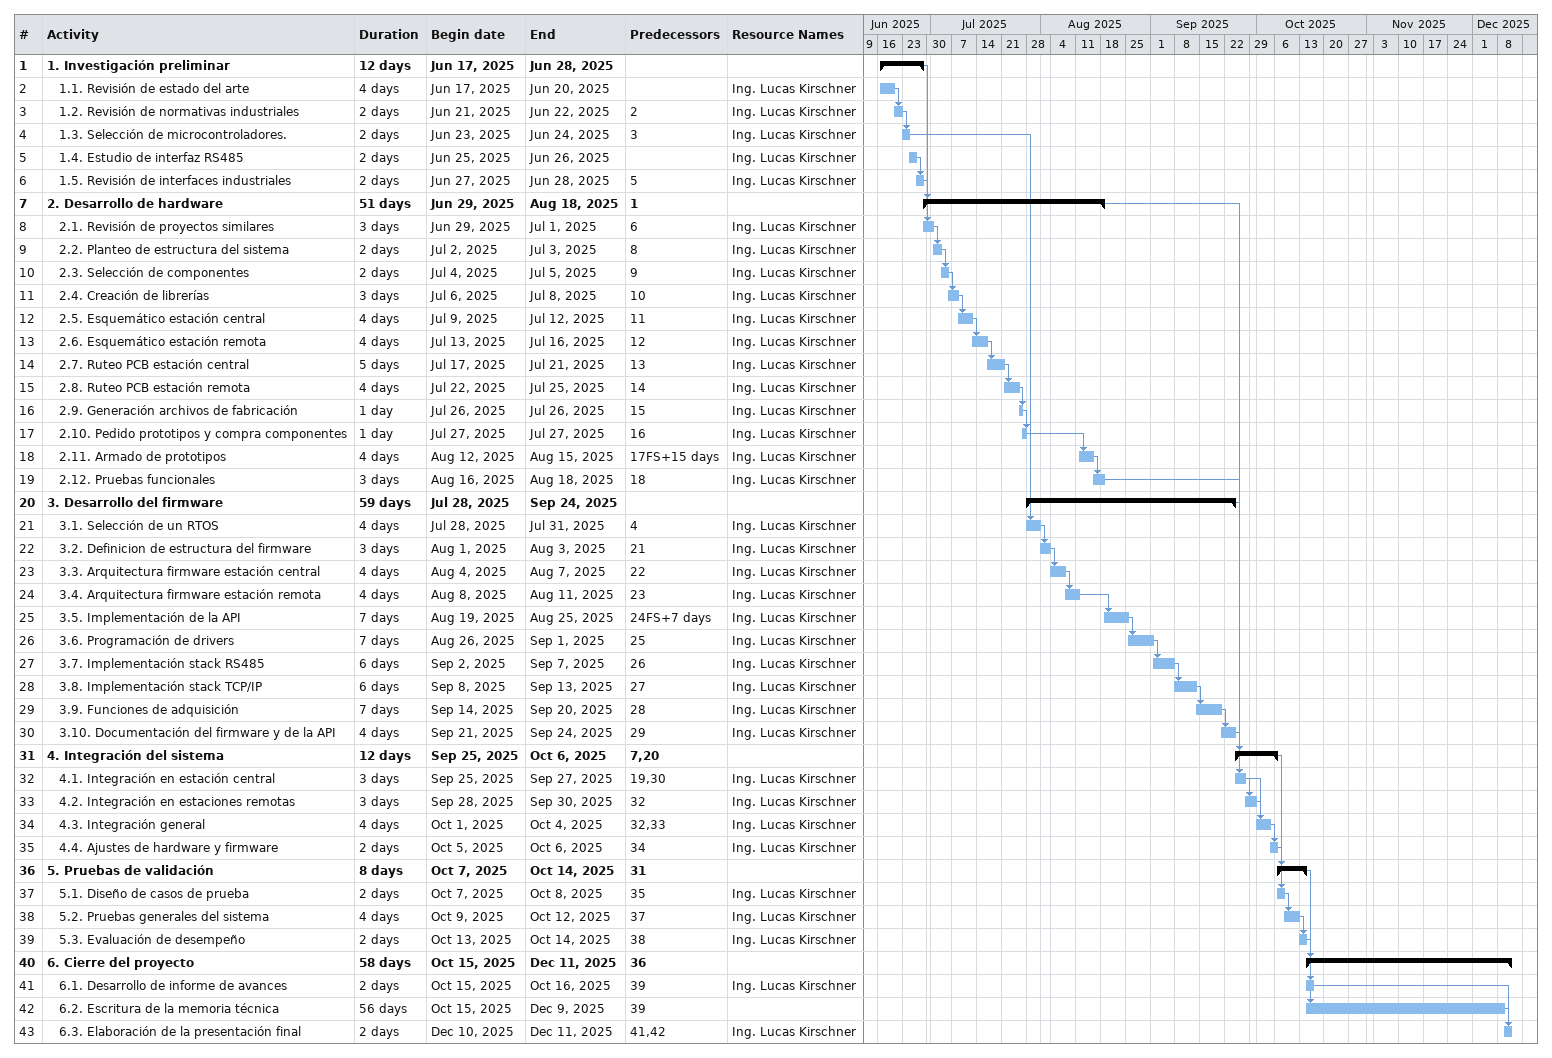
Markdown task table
| ID | Level | Task | Duration | Start | Finish | Predecessors | Resources |
|---|---|---|---|---|---|---|---|
| 1 | 1 | **1. Investigación preliminar** | 12d | 2025-06-17 | 2025-06-28 |  |  |
| 2 | 2 | 1.1. Revisión de estado del arte | 4d | 2025-06-17 | 2025-06-20 |  | Ing. Lucas Kirschner |
| 3 | 2 | 1.2. Revisión de normativas industriales | 2d | 2025-06-21 | 2025-06-22 | 2 | Ing. Lucas Kirschner |
| 4 | 2 | 1.3. Selección de microcontroladores. | 2d | 2025-06-23 | 2025-06-24 | 3 | Ing. Lucas Kirschner |
| 5 | 2 | 1.4. Estudio de interfaz RS485 | 2d | 2025-06-25 | 2025-06-26 |  | Ing. Lucas Kirschner |
| 6 | 2 | 1.5. Revisión de interfaces industriales | 2d | 2025-06-27 | 2025-06-28 | 5 | Ing. Lucas Kirschner |
| 7 | 1 | **2. Desarrollo de hardware** | 51d | 2025-06-29 | 2025-08-18 | 1 |  |
| 8 | 2 | 2.1. Revisión de proyectos similares | 3d | 2025-06-29 | 2025-07-01 | 6 | Ing. Lucas Kirschner |
| 9 | 2 | 2.2. Planteo de estructura del sistema | 2d | 2025-07-02 | 2025-07-03 | 8 | Ing. Lucas Kirschner |
| 10 | 2 | 2.3. Selección de componentes | 2d | 2025-07-04 | 2025-07-05 | 9 | Ing. Lucas Kirschner |
| 11 | 2 | 2.4. Creación de librerías | 3d | 2025-07-06 | 2025-07-08 | 10 | Ing. Lucas Kirschner |
| 12 | 2 | 2.5. Esquemático estación central | 4d | 2025-07-09 | 2025-07-12 | 11 | Ing. Lucas Kirschner |
| 13 | 2 | 2.6. Esquemático estación remota | 4d | 2025-07-13 | 2025-07-16 | 12 | Ing. Lucas Kirschner |
| 14 | 2 | 2.7. Ruteo PCB estación central | 5d | 2025-07-17 | 2025-07-21 | 13 | Ing. Lucas Kirschner |
| 15 | 2 | 2.8. Ruteo PCB estación remota | 4d | 2025-07-22 | 2025-07-25 | 14 | Ing. Lucas Kirschner |
| 16 | 2 | 2.9. Generación archivos de fabricación | 1d | 2025-07-26 | 2025-07-26 | 15 | Ing. Lucas Kirschner |
| 17 | 2 | 2.10. Pedido prototipos y compra componentes | 1d | 2025-07-27 | 2025-07-27 | 16 | Ing. Lucas Kirschner |
| 18 | 2 | 2.11. Armado de prototipos | 4d | 2025-08-12 | 2025-08-15 | 17FS+15d | Ing. Lucas Kirschner |
| 19 | 2 | 2.12. Pruebas funcionales | 3d | 2025-08-16 | 2025-08-18 | 18 | Ing. Lucas Kirschner |
| 20 | 1 | **3. Desarrollo del firmware** | 59d | 2025-07-28 | 2025-09-24 |  |  |
| 21 | 2 | 3.1. Selección de un RTOS | 4d | 2025-07-28 | 2025-07-31 | 4 | Ing. Lucas Kirschner |
| 22 | 2 | 3.2. Definicion de estructura del firmware | 3d | 2025-08-01 | 2025-08-03 | 21 | Ing. Lucas Kirschner |
| 23 | 2 | 3.3. Arquitectura firmware estación central | 4d | 2025-08-04 | 2025-08-07 | 22 | Ing. Lucas Kirschner |
| 24 | 2 | 3.4. Arquitectura firmware estación remota | 4d | 2025-08-08 | 2025-08-11 | 23 | Ing. Lucas Kirschner |
| 25 | 2 | 3.5. Implementación de la API | 7d | 2025-08-19 | 2025-08-25 | 24FS+7d | Ing. Lucas Kirschner |
| 26 | 2 | 3.6. Programación de drivers | 7d | 2025-08-26 | 2025-09-01 | 25 | Ing. Lucas Kirschner |
| 27 | 2 | 3.7. Implementación stack RS485 | 6d | 2025-09-02 | 2025-09-07 | 26 | Ing. Lucas Kirschner |
| 28 | 2 | 3.8. Implementación stack TCP/IP | 6d | 2025-09-08 | 2025-09-13 | 27 | Ing. Lucas Kirschner |
| 29 | 2 | 3.9. Funciones de adquisición | 7d | 2025-09-14 | 2025-09-20 | 28 | Ing. Lucas Kirschner |
| 30 | 2 | 3.10. Documentación del firmware y de la API | 4d | 2025-09-21 | 2025-09-24 | 29 | Ing. Lucas Kirschner |
| 31 | 1 | **4. Integración del sistema** | 12d | 2025-09-25 | 2025-10-06 | 7, 20 |  |
| 32 | 2 | 4.1. Integración en estación central | 3d | 2025-09-25 | 2025-09-27 | 19, 30 | Ing. Lucas Kirschner |
| 33 | 2 | 4.2. Integración en estaciones remotas | 3d | 2025-09-28 | 2025-09-30 | 32 | Ing. Lucas Kirschner |
| 34 | 2 | 4.3. Integración general | 4d | 2025-10-01 | 2025-10-04 | 32, 33 | Ing. Lucas Kirschner |
| 35 | 2 | 4.4. Ajustes de hardware y firmware | 2d | 2025-10-05 | 2025-10-06 | 34 | Ing. Lucas Kirschner |
| 36 | 1 | **5. Pruebas de validación** | 8d | 2025-10-07 | 2025-10-14 | 31 |  |
| 37 | 2 | 5.1. Diseño de casos de prueba | 2d | 2025-10-07 | 2025-10-08 | 35 | Ing. Lucas Kirschner |
| 38 | 2 | 5.2. Pruebas generales del sistema | 4d | 2025-10-09 | 2025-10-12 | 37 | Ing. Lucas Kirschner |
| 39 | 2 | 5.3. Evaluación de desempeño | 2d | 2025-10-13 | 2025-10-14 | 38 | Ing. Lucas Kirschner |
| 40 | 1 | **6. Cierre del proyecto** | 58d | 2025-10-15 | 2025-12-11 | 36 |  |
| 41 | 2 | 6.1. Desarrollo de informe de avances | 2d | 2025-10-15 | 2025-10-16 | 39 | Ing. Lucas Kirschner |
| 42 | 2 | 6.2. Escritura de la memoria técnica | 56d | 2025-10-15 | 2025-12-09 | 39 |  |
| 43 | 2 | 6.3. Elaboración de la presentación final | 2d | 2025-12-10 | 2025-12-11 | 41, 42 | Ing. Lucas Kirschner |
